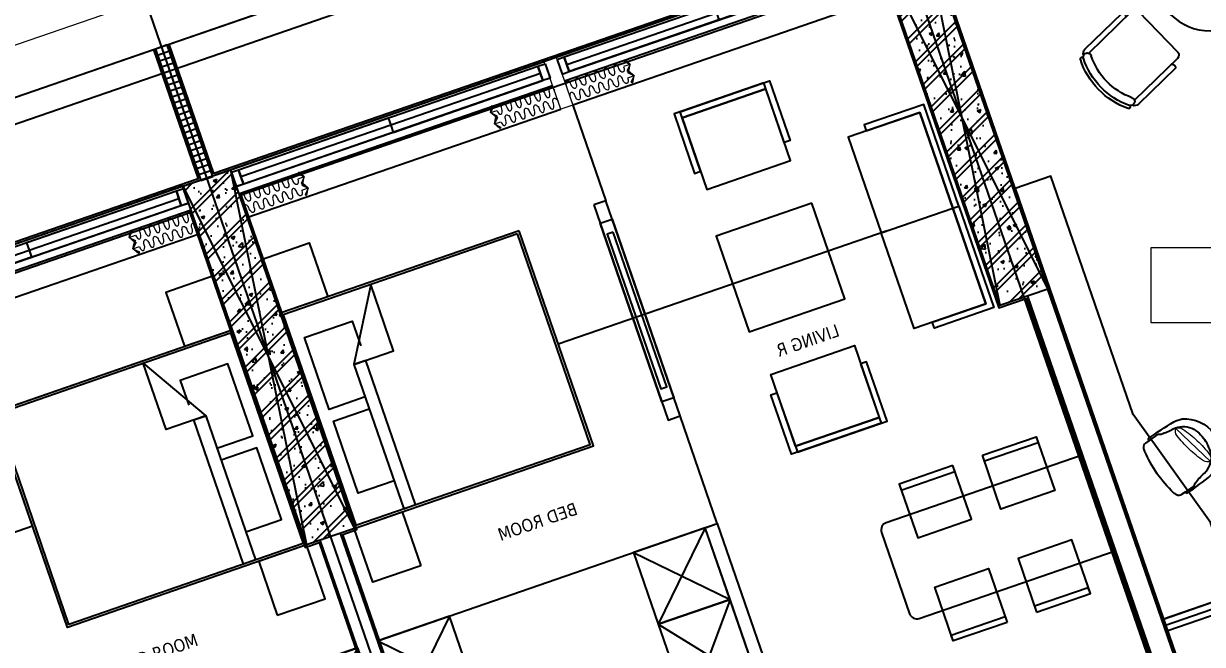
# Model space of a CAD drawing. Header units: millimetres. Extents: x -361699137 to 361252145, y -356478932 to 356523199.
# Drawn here: x -95908 to -86587, y 42637 to 47545 of the extents above; entities that cross this region are included whole.
import ezdxf
from ezdxf.enums import TextEntityAlignment as Align
from ezdxf.xclip import XClip

# ---------------------------------------------------------------- set-up
doc = ezdxf.new("R2010")
doc.units = ezdxf.units.MM
doc.header["$LTSCALE"] = 100
doc.header["$MEASUREMENT"] = 0
doc.header["$XCLIPFRAME"] = 0
doc.set_wipeout_variables(frame=1)
for name, pattern in [('220126_HDN_HBA typical plan$0$HIDDEN', [0.375, 0.25, -0.125]), ('ACAD_ISO03W100', [30, 12, -18]), ('SKYVILLA 3-F2$0$17-23F MEA_1BR (Type-2)$0$DOTX2', [12.7, 0, -12.7])]:
    doc.linetypes.add(name, pattern=pattern)
for name, color, linetype in [('1VinaPVC-Text', 9, 'Continuous'), ('A-_FURN----_E-_N', 251, 'Continuous'), ('A-ANNO-ROOM', 50, 'Continuous'), ('A-WALL-FNSH', 11, 'Continuous'), ('IDEA - dim', 251, 'Continuous'), ('KC', 5, 'Continuous'), ('KT-Net manh', 139, 'Continuous'), ('KT-Tuong', 1, 'Continuous')]:
    doc.layers.add(name, color=color, linetype=linetype)
for name, color, linetype, lineweight in [('AUDIT_I_220808132811-11', 7, 'Continuous', 9), ('CIC36 net manh', 8, 'Continuous', 9), ('HBA-Partition', 4, 'Continuous', 13), ('KT-Chuviet', 255, 'Continuous', 15), ('KT-Net thay', 7, 'Continuous', 15), ('KT-Net truc', 18, 'Continuous', 15)]:
    doc.layers.add(name, color=color, linetype=linetype, lineweight=lineweight)
doc.layers.add('dien tich thong thuy', color=3, linetype='Continuous', plot=False)
doc.styles.add('220126_HDN_HBA typical plan$0$211210_HDN_HBA_TYPICAL PLAN CORE OPT 1$0$HBA-Text', font='GOTHIC.TTF')
doc.styles.add('Arial Narrow', font='ARIALN.TTF')
doc.styles.add('font unicode ccu', font='arial.ttf')
doc.styles.add('ROMANS', font='ROMANS.SHX')
doc.styles.add('Tahoma', font='tahoma.ttf')
doc.dimstyles.new('CCU_1-300', dxfattribs={"dimscale": 300, "dimtxt": 2.5, "dimasz": 1, "dimexe": 1, "dimexo": 2, "dimgap": 0.5, "dimtad": 1, "dimdec": 0, "dimdsep": 46, "dimtxsty": 'Arial Narrow', "dimblk": 'ARCHTICK', "dimcen": -1, "dimdle": 1, "dimclrd": 256, "dimclre": 256, "dimclrt": 3, "dimadec": 0, "dimazin": 2, "dimtfac": 0.1, "dimtdec": 0, "dimtix": 1, "dimtmove": 2, "dimatfit": 1, "dimfxl": 1, "dimtvp": 0.8333333333333334, "dimtolj": 1, "dimtzin": 12, "dimarcsym": 0})
pattern_1 = [(49.99999999999999, (-90946.1647472535, -18366.26446870027), (286.9040730403014, -25.10085399303804), [30, -330]), (355, (-90946.1647472535, -18366.26446870027), (-55.50053344520001, 300.8768534800047), [24, -264]), (100.4514, (-90922.25607525349, -18368.35620470027), (231.4037526856086, 275.7758168243814), [25.496076, -280.4568448]), (46.18420000000001, (-90946.1647472535, -18286.26446870027), (426.8964194502578, -66.20760573160723), [45, -495]), (96.6356, (-90910.5900492535, -18291.78179150027), (373.8650822194813, 389.6471483601767), [38.2441152, -420.6852]), (351.1842, (-90946.1647472535, -18286.26446870027), (373.8647780534509, 389.6474403701299), [36, -396]), (21, (-90906.1647472535, -18306.26446870027), (238.7628208473847, -161.0475562661355), [30, -330]), (326.0000000000001, (-90906.1647472535, -18306.26446870027), (97.32613276863269, 290.0600180187412), [24, -264]), (71.4514, (-90886.2678540535, -18319.68511110027), (336.089051432596, 129.012198683981), [25.496076, -280.4568448]), (37.50000000000001, (-90946.1647472535, -18366.26446870027), (4.863942126916267, 133.1575415325246), [0, -260.8, 0, -268, 0, -265]), (7.499999999999999, (-90946.1647472535, -18366.26446870027), (105.2278149768594, 157.7646847529441), [0, -152.8, 0, -254.8, 0, -101]), (327.5, (-91035.3647472535, -18366.26446870027), (213.5289744689636, -9.021948693751902), [0, -100, 0, -312, 0, -414]), (317.5, (-91075.3647472535, -18366.26446870027), (233.2744677369545, 40.04199293292709), [0, -130, 0, -207.2, 0, -294]), (45, (-90946.1647472535, -18366.26446870027), (-120.2081528017131, 120.2081528017131), []), (45, (-90946.1647472535, -18317.26446870027), (-120.2081528017131, 120.2081528017131), [])]

# ---------------------------------------------------------------- blocks, each defined once
blk = doc.blocks.new('SKYVILLA 3-F2$0$17-23F MEA_1BR (Type-2)$0$LC725X700')
at = {"linetype": 'SKYVILLA 3-F2$0$17-23F MEA_1BR (Type-2)$0$DOTX2'}
blk.add_wipeout([(-329.20857255398005, 128.5645001668454), (-334.2245521306031, 129.26215030932508), (-339.89530097965326, 131.5417837476416), (-344.79364018798515, 135.28634096913447), (-347.82351372642734, 139.06634735810803), (-349.23150877941225, 141.61240036999516), (-349.61655128873826, 169.77591467076854), (-349.72852495235566, 212.72405177168548), (-349.1561350775155, 261.67997752988595), (-347.69072592780867, 314.8061003665207), (-345.0855721182015, 372.81562358149677), (-342.544110737741, 414.80194563286204), (-338.13726942279027, 465.02011369307), (-329.63293918434647, 501.49654842681775), (-316.77454489858064, 536.2342969251185), (-292.9598737674096, 575.7165818394278), (-273.66116191363835, 600.2618389864219), (-247.91144219916896, 627.2464977576165), (-215.89339867590752, 654.1242089157604), (-180.67445450551168, 677.2543463991606), (-155.19068662042264, 690.5896267177595), (-126.13042591042176, 702.8052026018704), (-72.22658312869316, 718.0513448768179), (-29.92357276272378, 723.9144001932436), (2.9103830456733704e-11, 724.9999999999854), (33.625624178515864, 723.5728183392057), (65.55440985447785, 719.2557832245802), (103.7628667238605, 710.1388726710429), (142.4099128996313, 696.186351260083), (169.77451466220373, 683.0960188488825), (212.1898601953726, 656.5980412062636), (240.03365024256345, 634.1651681908843), (273.9408329308935, 599.545123918535), (300.0356082161161, 564.9930578262865), (312.39088808736415, 545.0013043080689), (324.8370892388193, 515.1470517472335), (332.2716066313442, 490.9312822305801), (337.2932158916374, 468.0171532656532), (339.199745322956, 455.8579605907289), (342.6692504865641, 407.9843941243889), (344.759483454749, 372.8370049029036), (346.58817977613944, 334.76250027591595), (347.89857910324645, 298.8487837667344), (349.1282923014951, 243.71554549681605), (349.4308251121838, 199.72261204590905), (349.3007066360733, 170.6986023447971), (348.90713248490647, 141.60205363796558), (346.5994959351374, 137.75192190798407), (343.189878986057, 134.08388337241195), (338.5161125051818, 130.96800657335552), (333.7633519498486, 129.21766744722845), (330.643786208806, 128.67635896494903), (328.8843137752265, 128.56832908981596), (328.4935816753132, 85.09977185027674), (327.87845889995515, 77.68459562481439), (325.90614630113123, 69.63308428472374), (322.92311946344853, 62.57588599709561), (319.125602848173, 56.37358938640682), (313.51677157937957, 49.8281734300399), (307.36744008718233, 44.69269932800671), (300.48446710295684, 40.60906147886999), (289.64543875830714, 35.70718470281281), (280.79841195027984, 32.27938993522548), (273.88769531266007, 29.93993530757143), (267.5487804991135, 28.044269106467254), (253.722788905754, 25.253064251606702), (239.62565421065665, 22.801601491839392), (221.61845525997342, 19.852815152786206), (181.337293893288, 13.99302190580056), (132.77756318161846, 8.269766041179537), (95.7066983813711, 4.87827266145905), (44.54826131106529, 1.5776135550113395), (-9.31983463880897, 0.22817791800480336), (-62.2537695964711, 2.524596062488854), (-51.24567781224323, 1.9067451778100803), (-95.27347505239595, 4.821065734155127), (-142.4115997843037, 9.25609272212023), (-189.183664974189, 15.011280046179309), (-222.84172299160855, 19.995597521177842), (-255.40167513552296, 25.495329638171825), (-283.1280886404711, 33.01301643460465), (-300.80875762333744, 40.60906147886999), (-312.06995317807014, 48.172411585532245), (-321.1327565407846, 58.87601391026692), (-325.1830128954025, 66.7943995083915), (-327.40656700784166, 73.71147331979591), (-328.81787219570833, 85.09977185027674)], dxfattribs=at)
at = {"color": 251, "linetype": 'ByBlock', "lineweight": 5, "true_color": 0x636466}
blk.add_line((220.3552918270871, 531.5958836431964), (-271.4988140640125, 433.1982285997365), dxfattribs=at)
at = {"color": 0, "linetype": 'ByBlock', "lineweight": -2}
for points in [[(-329.2086583281343, 128.5748468989623, -0.283451554995944), (-349.2315087794414, 141.6124003700097, -0.02447139489988224), (-339.5241216174763, 455.8683073228458, -0.07882240082438097), (-312.7152643819427, 545.0116510401131, -0.2702044043972536), (0, 725, -0.2703701762830269)], [(328.8842820335558, 128.5645001668599, 0.283451554995944), (348.9071324848628, 141.6020536379656, 0.02447139489988224), (339.1997453228978, 455.8579605907435, 0.07882240082438097), (312.3908880873641, 545.0013043080689, 0.2699373523451659), (0, 725, 0.2703701762830269)], [(-330.1621452602049, 243.5917460632627, 0.05672445241523998), (-311.65090554575, 274.6802046659868, 0.04932282282785588), (-281.9319089231722, 408.0370610062382, -0.21221269650396), (-176.1367818103536, 572.707509554748, -0.1131663125640652), (0, 611.9221293181763)], [(329.8378547397515, 243.5917460632627, -0.05672445241523998), (311.3266150252966, 274.6802046659868, -0.04932282282785588), (281.6076184027188, 408.0370610062382, 0.21221269650396), (175.8124912899002, 572.707509554748, 0.112973591019298), (0, 611.9221293181763)], [(-329.2085725540092, 128.5645001668599), (-328.8178721957447, 85.09977185027674, 0.2840791517365884), (-300.8087576234248, 40.60906147886999, 0.04961714147745996), (-264.7823236373006, 27.20450006233295, 0.04038689887932552), (0, 0, 0.05404043549341667)], [(328.8843137752192, 128.5683290897869), (328.4935816752914, 85.09977185027674, -0.2840791517365884), (300.4844671029714, 40.60906147886999, -0.04961714147745996), (264.4580331168472, 27.20450006233295, -0.04032763858299612), (0, 0, -0.05404043549341667)]]:
    blk.add_lwpolyline(points, format="xyb", dxfattribs=at)
at = {"color": 251, "linetype": 'ByBlock', "lineweight": 5, "true_color": 0x636466}
blk.add_lwpolyline([(220.3552918270943, 531.5958836431964, -0.2288388626395793), (171.5240227929753, 474.8293897758704, -0.04270394762528701), (-13.76404251324129, 423.3745634145453, -0.04270394762528701), (-204.5870028848658, 399.5866653186968, -0.2288388626395793), (-271.4988140640125, 433.1982285997365, -0.2288388626395793), (-222.6675450299153, 489.9647224670625, -0.04270394762528701), (-37.37947972367692, 541.4195488283876, -0.04270394762528701), (153.4434806479258, 565.2074469242361, -0.2288388626395793)], format="xyb", close=True, dxfattribs=at)
at = {"color": 0, "linetype": 'ByBlock', "lineweight": -2}
for points in [[(-330.1621452602049, 243.5917460632627), (-329.2085725540092, 128.5645001668599)], [(329.8378547397515, 243.5917460632627), (328.8842820335558, 128.5645001668599)]]:
    blk.add_lwpolyline(points, dxfattribs=at)
blk = doc.blocks.new('CH12')
for p, q in [((-312.375, -149.2411279597436), (-312.375, -572.1779138786915)), ((-267.75, -149.2411279597436), (-267.75, -639.6303226458076)), ((267.75, -639.6303226458076), (267.75, -149.2411280118249)), ((312.375, -572.1779138786915), (312.375, -149.2411246072115)), ((-232.0500000000029, -675.3303226458047), (232.0500000000029, -675.3303226458047))]:
    blk.add_line(p, q)
for centre, radius, start, end in [((-273.6712626853696, -77.20016474780641), 13.38749999999989, 116.2505862071374, 296.2505862071374), ((-252.9468673518131, -119.2240579767858), 33.46874999998481, 116.2505888953854, 296.2505888953855), ((0, -632.1362743546706), 632.1362743546692, 63.74941379286258, 116.2505862071374), ((0, -632.1362743546706), 605.3612743546691, 63.7494137928626, 116.2505862071374), ((0, -632.1362743546706), 538.4237743546691, 63.74941109871938, 116.2505888953856), ((252.9468674045929, -119.2240580028119), 33.46875000001501, 243.7494110987195, 63.74941109871941), ((273.671262685355, -77.20016474780641), 13.38750000000007, 243.7494137928627, 63.74941379286245), ((-267.75, -149.2411279597436), 44.62499999999999, 111.939144832112, 180), ((267.75, -149.2411280118286), 44.62499999999959, 0, 68.06085506708637), ((-290.0625, -549.8654138786915), 31.55464011044969, 225, 315), ((290.0625, -549.8654138786915), 31.55464011044961, 225.0000000000001, 315.0000000000002), ((-232.0500000000029, -639.6303226458076), 35.7, 180, 269.9999999999999), ((232.0500000000029, -639.6303226458076), 35.7, 270, 0)]:
    blk.add_arc(centre, radius, start, end)
blk = doc.blocks.new('stdo')
at = {"layer": 'A-WALL-FNSH', "color": 5}
blk.add_line((4134.999999999985, -6914.999999999942), (3534.999999999985, -6914.999999999956), dxfattribs=at)
at = {"layer": 'IDEA - dim'}
blk.add_line((3535.000000000022, -6864.999999999884), (4134.999999999985, -6864.999999999869), dxfattribs=at)
blk.add_lwpolyline([(4134.999999999985, -6864.999999999869), (3535.000000000022, -6864.999999999884), (3534.999999999985, -6964.999999999884), (4134.999999999964, -6964.999999999884)], close=True, dxfattribs=at)
at = {"layer": 'IDEA - dim', "extrusion": (-1.101823627771677e-08, -3.980573537919558e-09, 1)}
blk.add_circle((2128.274085389547, -2177.362223144564, 0.002494559212125253), 436.4401978142561, dxfattribs=at)
at = {"layer": 'IDEA - dim', "extrusion": (-1.101823627771679e-08, -3.980573537919566e-09, 1), "xscale": 0.9698671062557883, "yscale": 0.9698671062557883, "zscale": 0.9698671062557883, "rotation": 244.8546697310385}
blk.add_blockref('CH12', (3255.139685326375, -2739.741006109203, -0.07244055320848472), dxfattribs=at)
at = {"layer": 'IDEA - dim', "xscale": -0.757575757575757, "yscale": 0.757575757575757, "zscale": 0.7575757575757571, "rotation": 73.8343817289672}
blk.add_blockref('SKYVILLA 3-F2$0$17-23F MEA_1BR (Type-2)$0$LC725X700', (3810.112464284524, -5760.619541377688), dxfattribs=at)
at = {"layer": 'IDEA - dim'}
blk.add_lwpolyline([(3535.000000000022, -6864.999999999884), (3534.999999999956, -6264.999999999884), (3834.999999999993, -5258.517209711543), (3834.999999998123, -3264.999999999869), (4134.99999999813, -3264.999999999884), (4134.999999999985, -6864.999999999869)], close=True, dxfattribs=at)
at = {"layer": 'KT-Net manh'}
blk.add_lwpolyline([(3434.999999999949, -10514.99999999997), (4135.000000000007, -10515.00000000001), (4135, -1100.000000000015), (4149.999999999971, -1100.000000000728)], dxfattribs=at)
blk = doc.blocks.new('*U207')
for points in [[(482.6951045578201, -398.9039813853606), (464.6170375002125, -396.4493711387506), (464.3337632049024, -466.3349522090732)], [(396.7561588253833, -484.1490495130481), (464.3337632049024, -466.3349522090732), (394.4481821902239, -466.0516779393653)]]:
    blk.add_hatch(color=256).paths.add_polyline_path(points)
blk.add_line((464.3337632049024, -466.3349522090732), (416.9273155568029, -418.7598943406972))
for points in [[(482.6951045578201, -398.9039813853606), (464.6170375002125, -396.4493711387506), (464.3337632049024, -466.3349522090732)], [(396.7561588253833, -484.1490495130481), (464.3337632049024, -466.3349522090732), (394.4481821902239, -466.0516779393653)]]:
    blk.add_lwpolyline(points, close=True)
for centre in [(16.76743755071067, -17.17677016190672), (85.71403000141326, -87.65612936302188), (155.3043908096025, -157.4940017787478), (224.8947516177918, -227.3318741944736), (294.485112425981, -297.1697466101995), (364.0754732341703, -367.0076190259254)]:
    blk.add_ellipse(centre, major_axis=(34.52187991841241, 31.95056764796491), ratio=0.5238875827070036, start_param=4.731720461219403, end_param=7.873313114809197)
at = {"extrusion": (0, 0, -1)}
for centre in [(51.5728287498025, -52.1059534814385), (120.5194212005051, -122.5853126825537), (190.1097820086943, -192.4231850982796), (259.7001428168836, -262.2610575140054), (329.2905036250728, -332.0989299297313), (398.8808644332621, -401.9368023454572)]:
    blk.add_ellipse(centre, major_axis=(-32.07293168385898, -34.4082260416161), ratio=0.5238875826554585, start_param=4.731720461217387, end_param=7.87331311480718, dxfattribs=at)
blk = doc.blocks.new('*U206')
at = {"layer": 'A-_FURN----_E-_N', "linetype": 'Continuous'}
for points in [[(-899.9999999999709, 600), (-899.9999999999709, 1000), (-1349.999999999971, 1000), (-1349.999999999971, 600)], [(-900.0000000000291, -1000), (-900.0000000000291, 1000), (900.0000000000291, 1000), (900.0000000000291, -1000)], [(-880.0000000000291, -980), (-880.0000000000291, 980), (880.0000000000291, 980), (880.0000000000291, -980)], [(1350.000000000029, 600), (1350.000000000029, 1000), (900.0000000000291, 1000), (900.0000000000291, 600)]]:
    blk.add_lwpolyline(points, close=True, dxfattribs=at)
at = {"layer": 'A-_FURN----_E-_N', "linetype": '220126_HDN_HBA typical plan$0$HIDDEN', "ltscale": 500}
blk.add_lwpolyline([(-900.0000000000291, -1000), (-900.0000000000291, 1000), (900.0000000000291, 1000), (900.0000000000291, -1000)], close=True, dxfattribs=at)
at = {"layer": 'A-_FURN----_E-_N', "linetype": 'Continuous'}
for points in [[(-54.9999999999709, 580), (-54.9999999999709, 880), (-655.605454891891, 880), (-655.605454891891, 480), (-448.1151331290312, 480)], [(645.6054548844986, 580), (645.6054548844986, 880), (45.0000000000291, 880), (45.0000000000291, 580)], [(-880.0000000000291, 248.6659454330802), (-326.2632651105232, 580), (880.0000000000291, 580), (880.0000000000291, 480), (-326.2632651105232, 480), (-326.2632651105232, 580), (-326.2632651105232, 248.6659454330802), (-880.0000000000291, 248.6659454330802)]]:
    blk.add_lwpolyline(points, dxfattribs=at)
blk = doc.blocks.new('10')
at = {"layer": 'A-WALL-FNSH', "color": 5}
for points in [[(-139.999999979962, -199.9999999962456), (-139.9999999822903, -2814.999999998137)], [(-139.9999999864813, -5599.999999994339), (-139.9999999827705, -3034.999999996289)]]:
    blk.add_lwpolyline(points, dxfattribs=at)
for points in [[(-139.9999999822903, -2814.999999998137), (-139.9999999790307, -259.9999999925494), (-19.99999997812847, -259.9999999943684), (-19.99999998275598, -2814.999999998123)], [(-139.9999999804422, -1562.499999994412), (-139.9999999822903, -2814.999999998137), (-79.99999998229032, -2814.999999996246), (-79.99999998042767, -1562.499999996275)], [(-19.99999998182466, -2874.999999998094), (-139.9999999823049, -2874.99999999626), (-139.9999999822903, -2814.999999998137), (-19.99999998275598, -2814.999999998123)], [(-19.99999998229032, -2974.999999998137), (-139.999999982756, -2974.999999998137), (-139.9999999827705, -3034.999999996289), (-19.99999998323619, -3034.999999996246)], [(-139.9999999827705, -3034.999999996289), (-139.9999999860156, -5539.999999994412), (-19.99999998648127, -5539.999999996275), (-19.99999998323619, -3034.999999996246)], [(-139.999999984153, -4287.499999996275), (-139.9999999827705, -3034.999999996289), (-79.99999998322164, -3034.999999998137), (-79.99999998508429, -4287.499999998108)], [(-79.99999998508429, -4287.499999998108), (-79.99999998554995, -5539.999999994412), (-19.99999998648127, -5539.999999996275), (-19.99999998415296, -4287.5)], [(-19.99999998648127, -5539.999999996275), (-139.9999999860156, -5539.999999994412), (-139.9999999864813, -5599.999999994339), (-19.99999998648127, -5599.999999996289)]]:
    blk.add_lwpolyline(points, close=True, dxfattribs=at)
at = {"layer": 'HBA-Partition'}
blk.add_lwpolyline([(-400.0000000018481, -2874.999999996246), (-400.0000000009168, -2974.999999998094), (-1.862645149230957e-09, -2974.999999998123), (-1.84809323400259e-09, -2874.999999998137)], close=True, dxfattribs=at)
at = {"layer": 'IDEA - dim'}
for p, q in [((-199.9999999981374, -199.9999999962747), (-200.0000000013824, -2874.999999996231)), ((2.328306436538696e-09, -199.999999994383), (-1.84809323400259e-09, -2874.999999998137)), ((-200.0000000055734, -5600.938150435686), (-200.0000000018481, -2974.999999998137)), ((-5.107722245156765e-09, -5600.938150433823), (-1.862645149230957e-09, -2974.999999998123))]:
    blk.add_line(p, q, dxfattribs=at)
blk.add_lwpolyline([(-4329.999999998574, 30.00000001119042), (-4329.999999999971, -1609.99999998507, -0.414213562373095), (-4389.999999999971, -1669.999999985099), (-5070.000000000466, -1669.999999985084, -0.414213562373095), (-5130.000000000437, -1609.999999985084), (-5129.999999998108, 30.00000001119042)], format="xyb", close=True, dxfattribs=at)
for points in [[(-5386.365906125837, -716.6291622501012), (-5386.365906126768, -266.6291622500576), (-4936.365906125837, -266.6291622501158), (-4936.36590612444, -716.629162253812)], [(-5386.365906125837, -716.6291622501012), (-5386.365906126768, -266.6291622500576), (-5336.365906125837, -266.6291622500867), (-5336.365906125837, -716.6291622519057)], [(-4073.6340938746, -716.6291622501158), (-4073.634093873668, -266.629162250043), (-4523.6340938746, -266.6291622501012), (-4523.634093876011, -716.6291622538265)], [(-4073.6340938746, -716.6291622501158), (-4073.634093873668, -266.629162250043), (-4123.6340938746, -266.6291622500721), (-4123.634093874585, -716.6291622519493)], [(-2949.999999998603, -748.0050340573944), (-2949.999999999054, -299.9999999906868), (-2149.999999999534, -299.9999999906577), (-2149.999999998588, -249.9999999906868), (-2999.999999998588, -249.9999999925203), (-2999.999999998603, -748.0050340574235)], [(-1349.999999998603, -748.0050340573944), (-1349.99999999952, -299.9999999925203), (-2149.999999999534, -299.9999999906577), (-2149.999999998588, -249.9999999906868), (-1299.999999997191, -249.999999994383), (-1299.999999999054, -748.0050340592425)], [(-2949.999999999054, -299.9999999906868), (-2949.999999999985, -899.9999999906868), (-2149.999999999054, -899.9999999924912), (-2149.999999999534, -299.9999999906577)], [(-1349.99999999952, -299.9999999925203), (-1349.999999999985, -899.999999994383), (-2149.999999999054, -899.9999999924912), (-2149.999999999534, -299.9999999906577)], [(-5386.365906122577, -963.3708926141408), (-5386.365906123974, -1413.37089261222), (-4936.365906124454, -1413.370892614097), (-4936.365906123043, -963.3708926140825)], [(-5386.365906122577, -963.3708926141408), (-5386.365906123974, -1413.37089261222), (-5336.365906124935, -1413.370892614097), (-5336.365906123043, -963.3708926122199)], [(-4073.634093875036, -963.3708926178224), (-4073.634093876914, -1413.370892614083), (-4523.634093875517, -1413.370892614126), (-4523.634093875502, -963.3708926159889)], [(-4073.634093875036, -963.3708926178224), (-4073.634093876914, -1413.370892614083), (-4123.634093875968, -1413.370892614126), (-4123.634093874614, -963.3708926159889)], [(-3075.738865849082, -1390.677188729795), (-3523.743899913039, -1390.677188729867), (-3523.743899913956, -2090.677188729853), (-3573.743899913956, -2090.677188729853), (-3573.743899912559, -1340.677188729867), (-3075.738865847699, -1340.677188729838)], [(-3075.738865849096, -2090.677188731701), (-3523.743899913956, -2090.677188729853), (-3523.743899913039, -1390.677188729867), (-3573.743899914421, -1390.677188727976), (-3573.743899914421, -2140.677188729838), (-3075.738865848616, -2140.677188731701)], [(-3523.743899913956, -2090.677188729853), (-2923.743899914436, -2090.677188731701), (-2923.743899913039, -1390.677188728019), (-3523.743899913039, -1390.677188729867)], [(-1750.000000000451, -1340.677188733593), (-1750.000000000931, -2140.67718873173), (-2550.000000000917, -2140.677188729838), (-2550.000000000466, -1340.677188731701)], [(-776.2561000878777, -2090.677188729838), (-1376.256100088824, -2090.677188731686), (-1376.256100087878, -1390.67718873173), (-776.2561000860296, -1390.67718873173)], [(-1224.261134152286, -1390.677188731745), (-776.2561000860296, -1390.67718873173), (-776.2561000878777, -2090.677188729838), (-726.2561000864807, -2090.677188731701), (-726.2561000864953, -1340.677188733607), (-1224.261134151369, -1340.677188733607)], [(-1224.261134153683, -2090.67718873352), (-776.2561000878777, -2090.677188729838), (-776.2561000860296, -1390.67718873173), (-726.2561000864807, -1390.677188731701), (-726.2561000874266, -2140.677188735426), (-1224.261134152301, -2140.677188733549)], [(-1200.000000002314, -2974.999999994412), (-3000.000000000917, -2974.999999990643), (-3000.000000002779, -2874.999999988824), (-1200.000000001397, -2874.999999988824)], [(-2847.50000000326, -2874.999999992491), (-2847.500000001848, -2974.999999992506), (-1352.500000002779, -2974.999999994383), (-1352.500000001863, -2874.999999990643)], [(-4500.000000001848, -3574.99999998507), (-5230.000000002779, -3574.999999985026), (-5230.000000001848, -2974.999999985041), (-4500.000000001863, -2974.999999986903), (-4500.000000001848, -3574.99999998507)], [(-3900.000000001863, -3574.999999985084), (-4500.000000001848, -3574.99999998507), (-4500.000000001863, -2974.999999986903), (-3900.000000001382, -2974.99999998507), (-3900.000000001863, -3574.999999985084)], [(-1452.500000001863, -2899.99999999252), (-1452.500000001397, -2949.999999992535), (-2747.500000000466, -2949.999999990658), (-2747.500000002328, -2899.999999992506)], [(-3900.000000004642, -5714.999999986932), (-4500.000000005122, -5714.999999985113), (-4500.00000000326, -5114.999999988824), (-3900.000000004176, -5114.999999988824), (-3900.000000004642, -5714.999999986932)]]:
    blk.add_lwpolyline(points, close=True, dxfattribs=at)
at = {"layer": 'KT-Net manh', "linetype": 'ACAD_ISO03W100', "ltscale": 4}
for p, q in [((-399.9999999981228, -199.9999999925203), (-400.0000000018481, -2874.999999996246)), ((-2149.999999999985, -849.999999992564), (-2150.000000002779, -3599.999999992549)), ((-3900.000000002328, -2874.999999986947), (-3000.000000002779, -2874.999999988824)), ((-3900.000000004642, -5714.999999986932), (-3900.000000002328, -2874.999999986947)), ((-400.0000000023283, -2874.99999998878), (-1200.000000001397, -2874.999999988824)), ((-4500.000000001848, -3574.99999998507), (-5230.000000001848, -2974.999999985041)), ((-4500.000000001863, -2974.999999986903), (-5230.000000002779, -3574.999999985026)), ((-3900.000000001863, -3574.999999985084), (-4500.000000001863, -2974.999999986903)), ((-3900.000000001382, -2974.99999998507), (-4500.000000001848, -3574.99999998507)), ((-400.0000000051077, -5600.938150431961), (-400.0000000009168, -2974.999999998094)), ((-3900.000000004642, -5714.999999986932), (-4500.00000000326, -5114.999999988824)), ((-3900.000000004176, -5114.999999988824), (-4500.000000005122, -5714.999999985113))]:
    blk.add_line(p, q, dxfattribs=at)
at = {"layer": 'KT-Tuong'}
blk.add_line((-5230.000000004657, -5714.999999988766), (-3000.000000002794, -5714.99999998878), dxfattribs=at)
for points in [[(-9600.000000000306, 200.0000000006403), (-2999.999999997657, 200.0000000037253)], [(-2999.999999997177, 30.00000000372529), (-9430.00000000107, 30.00000000066939)], [(-5230.000000001848, -2974.999999985041), (-3900.000000001382, -2974.99999998507), (-3900.000000002328, -2874.999999986947), (-5230.000000002794, -2874.999999983236)]]:
    blk.add_lwpolyline(points, dxfattribs=at)
at = {"layer": 'CIC36 net manh', "color": 8}
for p, xscale, yscale, zscale, rotation in [((-338.6633411571383, -200.7459850180603), 0.8100000000112613, 0.8100000000112613, 0.8100000000112613, 315.1232012038961), ((-338.6633411599178, -2874.254014972583), -0.8100000000112609, 0.8100000000112609, 0.8100000000112604, 224.8767987959502), ((-243.7097146734595, -2874.471729304641), -0.8100000000112609, 0.8100000000112609, 0.8100000000112604, 224.8767987959502), ((-338.6633411603834, -2975.745985019908), 0.8100000000112613, 0.8100000000112613, 0.8100000000112613, 315.1232012038961), ((-243.709714673445, -2975.528270686016), 0.8100000000112613, 0.8100000000112613, 0.8100000000112613, 315.1232012038961), ((-338.6633411641087, -5600.433038473129), -0.8100000000112609, 0.8100000000112609, 0.8100000000112604, 224.8767987959502), ((-243.7097146771703, -5600.650752805173), -0.8100000000112609, 0.8100000000112609, 0.8100000000112604, 224.8767987959502)]:
    blk.add_blockref('*U207', p, dxfattribs=dict(at, xscale=xscale, yscale=yscale, zscale=zscale, rotation=rotation))
at = {"layer": 'IDEA - dim', "rotation": 179.9999999999231}
blk.add_blockref('*U206', (-2100.000000004642, -4599.999999994412), dxfattribs=at)
at = {"layer": '1VinaPVC-Text', "style": 'Tahoma'}
for s, p in [('LIVING R', (-2814.423463121973, -1468.461951337682)), ('BED ROOM', (-3471.746283939559, -3886.102424385026))]:
    blk.add_text(s, height=100, rotation=270.0000000266804, dxfattribs=at).set_placement(p)
blk = doc.blocks.new('TAG CAO DO SAN')
blk.add_wipeout([(1526701.778855525, -266095.22987594287), (1527644.6359120198, -266095.22987594287), (1527644.6359120198, -266330.944140067), (1526701.778855525, -266330.944140067)]).dxf.layer = 'KT-Net thay'
at = {"layer": 'KT-Net thay', "flags": 128}
blk.add_lwpolyline([(1526701.778855525, -266095.2298759429), (1526701.778855525, -266330.9441400666), (1527644.63591202, -266330.9441400666), (1527644.63591202, -266095.2298759429)], close=True, dxfattribs=at)
blk.add_lwpolyline([(1526701.778855525, -266330.9441400666), (1527644.63591202, -266330.9441400666)], dxfattribs=at)
at = {"layer": 'KT-Chuviet', "color": 31, "style": 'font unicode ccu', "width": 0.75}
blk.add_attdef('TÊNPHÒNG', text='', height=117.85713, dxfattribs=at).set_placement((1527175.308820772, -266213.4467624734), align=Align.MIDDLE_CENTER)
blk = doc.blocks.new('A$C1AAC5519')
at = {"layer": 'A-ANNO-ROOM', "insert": (772.955269176513, 1216.574747113511), "char_height": 600, "attachment_point": 2, "rotation": 50.44882673977027, "style": '220126_HDN_HBA typical plan$0$211210_HDN_HBA_TYPICAL PLAN CORE OPT 1$0$HBA-Text'}
blk.add_mtext_dynamic_manual_height_columns('S.B1.', width=722857412.8743668, gutter_width=9765.624999999996, heights=[0], dxfattribs=at)
blk = doc.blocks.new('A$C418F5BC8')
at = {"layer": 'A-ANNO-ROOM', "insert": (648.1133449638728, 1090.790118377889), "char_height": 600, "attachment_point": 2, "rotation": 50.44882673977027, "style": '220126_HDN_HBA typical plan$0$211210_HDN_HBA_TYPICAL PLAN CORE OPT 1$0$HBA-Text'}
blk.add_mtext_dynamic_manual_height_columns('SL-S', width=722857412.8743668, gutter_width=9765.624999999996, heights=[0], dxfattribs=at)
blk = doc.blocks.new('A$C2A6C5140')
at = {"layer": 'A-ANNO-ROOM', "insert": (731.4497625969816, 1190.0169191678, 0.0003277973379295924), "char_height": 600, "attachment_point": 2, "rotation": 50.44882673977027, "style": '220126_HDN_HBA typical plan$0$211210_HDN_HBA_TYPICAL PLAN CORE OPT 1$0$HBA-Text'}
blk.add_mtext_dynamic_manual_height_columns('2-BR', width=722857412.8743668, gutter_width=9765.624999999996, heights=[0], dxfattribs=at)
blk = doc.blocks.new('A$C5388591E')
at = {"layer": 'A-ANNO-ROOM', "insert": (894.3001998505497, 842.1987865094561, 0.0004622000541105721), "char_height": 600, "attachment_point": 2, "rotation": 1.4064704596368105, "style": '220126_HDN_HBA typical plan$0$211210_HDN_HBA_TYPICAL PLAN CORE OPT 1$0$HBA-Text'}
blk.add_mtext_dynamic_manual_height_columns('3-BR', width=722857412.8743668, gutter_width=9765.624999999996, heights=[0], dxfattribs=at)
blk = doc.blocks.new('A$C21AF0CCA')
at = {"layer": 'A-ANNO-ROOM', "insert": (1197.56892258345, 814.6835720778872), "char_height": 600, "attachment_point": 2, "rotation": 0.10542954816276216, "style": '220126_HDN_HBA typical plan$0$211210_HDN_HBA_TYPICAL PLAN CORE OPT 1$0$HBA-Text'}
blk.add_mtext_dynamic_manual_height_columns('S.B1P.', width=722857412.8743668, gutter_width=9765.624999999996, heights=[0], dxfattribs=at)
blk = doc.blocks.new('Louvre')
for p, q in [((-390.067916277796, 975.9572027104441, 0.1512365001885502), (-295.1435544323176, 1008.729661013116, 0.1512365002144518)), ((-373.750619571656, 928.6946823777398, 0.1512365001885502), (-278.8262577261776, 961.4671406804118, 0.1512365002144518)), ((-357.4333228655159, 881.4321620450355, 0.1512365001885502), (-262.5089610200375, 914.2046203477075, 0.1512365002144518)), ((-341.1160261593759, 834.1696417123312, 0.1512365001885502), (-246.1916643138975, 866.9421000150032, 0.1512365002144518)), ((-324.7987294532359, 786.9071213796269, 0.1512365001885502), (-229.8743676077574, 819.6795796822989, 0.1512365002144518)), ((-308.4814327470958, 739.6446010469226, 0.1512365001885502), (-213.5570709016174, 772.4170593495946, 0.1512365002144518)), ((-292.1641360409558, 692.3820807142183, 0.1512365001885502), (-197.2397741954774, 725.1545390168903, 0.1512365002144518)), ((-275.8468393348157, 645.119560381514, 0.1512365001885502), (-180.9224774893373, 677.892018684186, 0.1512365002144518)), ((-259.5295426286757, 597.8570400488097, 0.1512365001885502), (-164.6051807831973, 630.6294983514817, 0.1512365002144518)), ((-243.2122459225357, 550.5945197161054, 0.1512365001885502), (-148.2878840770572, 583.3669780187774, 0.1512365002144518)), ((-226.8949492163956, 503.3319993834011, 0.1512365001885502), (-131.9705873709172, 536.1044576860731, 0.1512365002144518)), ((-210.5776525102556, 456.0694790506968, 0.1512365001885502), (-115.6532906647772, 488.8419373533688, 0.1512365002144518)), ((-194.2603558041155, 408.8069587179925, 0.1512365001885503), (-99.33599395863712, 441.5794170206646, 0.1512365002144518)), ((-177.9430590979755, 361.5444383852882, 0.1512365001885503), (-83.01869725249708, 394.3168966879603, 0.1512365002144518)), ((-161.6257623918355, 314.2819180525839, 0.1512365001885503), (-66.70140054635704, 347.054376355256, 0.1512365002144518)), ((-145.3084656856954, 267.0193977198796, 0.1512365001885503), (-50.38410384021699, 299.7918560225517, 0.1512365002144518)), ((-128.9911689795554, 219.7568773871753, 0.1512365001885503), (-34.06680713407695, 252.5293356898474, 0.1512365002144518)), ((-112.6738722734153, 172.494357054471, 0.1512365001885503), (-17.74951042793691, 205.2668153571431, 0.1512365002144518)), ((-96.35657556727529, 125.2318367217667, 0.1512365001885503), (-1.43221372179687, 158.0042950244388, 0.1512365002144518)), ((-80.03927886113524, 77.96931638906244, 0.1512365001885503), (14.88508298434317, 110.7417746917345, 0.1512365002144518)), ((-63.7219821549952, 30.70679605635814, 0.1512365001885503), (31.20237969048321, 63.47925435903016, 0.1512365002144518)), ((-47.40468544885516, -16.55572427634615, 0.1512365001885503), (47.51967639662325, 16.21673402632587, 0.1512365002144518))]:
    blk.add_line(p, q)
at = {"elevation": 0.1512365001885503}
blk.add_lwpolyline([(47.5188208874315, 16.2192119784886), (-311.4533339738846, 1055.970408101566), (-405.9933989513665, 1023.379364635679), (-47.40468544885516, -16.55572427634615)], close=True, dxfattribs=at)
blk = doc.blocks.new('_ARCHTICK')
at = {"color": 0, "linetype": 'ByBlock', "const_width": 0.15}
blk.add_lwpolyline([(-0.5, -0.5), (0.5, 0.5)], dxfattribs=at)
blk = doc.blocks.new('*D491')
at = {"layer": 'Defpoints', "color": 0, "transparency": 16777216}
for p in [(46235.15419172094, 11053.68151326377), (46982.76719125919, 8888.244725172342), (41922.48972602165, 5772.622431183524)]:
    blk.add_point(p, dxfattribs=at)
at = {"layer": 'KC', "lineweight": -2, "transparency": 16777216}
for p, q in [((46786.95963067644, 9455.39496912771), (46137.25041142957, 11337.25663524145)), ((40469.12671154821, 9062.971314019702), (46518.72931369863, 11151.58529355514)), ((41726.68216543891, 6339.772675138892), (40654.79805323452, 9444.45021628876))]:
    blk.add_line(p, q, dxfattribs=at)
at = {"layer": 'KC', "lineweight": -2, "transparency": 16777216, "xscale": 300, "yscale": 300, "zscale": 300}
for p, rotation in [((46235.15419172094, 11053.68151326377), 19.0471379640282), ((40752.7018335259, 9160.875094311075), 199.0471379640282)]:
    blk.add_blockref('_ARCHTICK', p, dxfattribs=dict(at, rotation=rotation))
at = {"layer": 'KC', "color": 3, "transparency": 16777216, "insert": (43320.0085584462, 10611.03035795549), "char_height": 750, "attachment_point": 5, "rotation": 19.0471379640282, "style": 'Arial Narrow'}
blk.add_mtext('\\A1;5800', dxfattribs=at)
blk = doc.blocks.new('A$C0e39c971')
at = {"layer": 'KC'}
h = blk.add_hatch(dxfattribs=at)
h.set_pattern_fill('VATLIEU04', color=256, scale=40, style=0, pattern_type=2)
h.set_pattern_definition(pattern_1)
h.paths.add_polyline_path([(-37360.6100458156, -12898.67673438476), (-36982.50988315584, -12768.13836072909), (-36003.47208073832, -15603.88958067725), (-36381.57224339808, -15734.42795433292)])
h = blk.add_hatch(dxfattribs=at)
h.set_pattern_fill('VATLIEU04', color=256, scale=40, style=0, pattern_type=2)
h.set_pattern_definition(pattern_1)
h.paths.add_polyline_path([(-42843.0624036533, -14791.48315420179), (-42464.96224099354, -14660.94478054612), (-41485.92443857602, -17496.69600049428), (-41864.02460123577, -17627.23437414995)])
at = {"layer": 'KC', "ltscale": 2000}
for p, q in [((5878.170421930728, 2029.426912587933), (-61552.03433026094, -21250.72021190883)), ((-39331.11973803071, -6579.653211555564), (-21165.82244527829, -59194.84726351737)), ((-44813.57209662115, -8472.459629492576), (-26648.27480352693, -61087.65368244625))]:
    blk.add_line(p, q, dxfattribs=at)
at = {"layer": 'KC', "linetype": 'ByBlock', "ltscale": 30}
for p, q in [((-36982.50988315584, -12768.13836072909, 2.134717759249763e-05), (-36381.57224339808, -15734.42795433292, 2.134717759249763e-05)), ((-37360.6100458156, -12898.67673438476, 2.134717759249763e-05), (-36003.47208073832, -15603.88958067725, 2.134717759249763e-05)), ((-42464.96224099354, -14660.94478054612, 2.134717759249763e-05), (-41864.02460123577, -17627.23437414995, 2.134717759249763e-05)), ((-42843.0624036533, -14791.48315420179, 2.134717759249763e-05), (-41485.92443857602, -17496.69600049428, 2.134717759249763e-05))]:
    blk.add_line(p, q, dxfattribs=at)
at = {"layer": 'KC', "elevation": 1.034975806175202e-10}
for points in [[(-17552.23584064748, -16036.06459273009), (-17553.1389593645, -16036.37639277731), (-20141.8602483701, -8672.649219421492, 0.3383369275737885), (-24015.29082174599, -7136.458974841615), (-53451.03999679349, -17291.55951986432, 0.4594566638934902), (-55491.1399245502, -22440.97886224906), (-46722.43160347594, -36767.33588192488, 0.2796886410766748), (-41756.25934116053, -37798.72170729071), (-19038.83478782838, -29961.01369796699, 0.2042794764179826), (-18972.52809744002, -29839.90109064529), (-18748.74024396064, -28810.03134434265, -0.275411558420597), (-18020.89218299882, -28009.52022957452), (-13608.50410666387, -26491.64415193349, -0.4141945204059637), (-12447.42789786076, -27056.16764173837), (-4118.211540221004, -51146.8806521662, 0.3197537419032751), (701.8279530112632, -54580.38154215179), (45839.20945656975, -54580.38154215179, 0.3653099340488337), (50805.18134907098, -50269.65953950946, 0.1024343471952136), (50796.20608748565, -48647.75340763869), (48355.04031652305, -37177.11983438133, 0.1326112318916029), (46888.71811021073, -34378.50465145579, 0.06649945757597092), (45757.53223259235, -33464.07898575653, 0.1376152775427903), (43676.93692294578, -32880.38154222074), (18033.23583193077, -32880.38154215258)], [(-17486.96665380361, -16225.11467405443), (-17675.86034982478, -16290.32986916499), (-20323.69321541212, -8758.457316627744, 0.336124332873481), (-23955.56272606945, -7327.420694310193), (-53385.81406460062, -17480.62452923827, 0.1867970420990554), (-55288.46760288459, -19088.23601276359, 0.1867970420990554)]]:
    blk.add_lwpolyline(points, format="xyb", dxfattribs=at)
at = {"layer": 'KC', "ltscale": 0.25, "elevation": 2.134717759249763e-05}
for points in [[(-37360.6100458156, -12898.67673438476), (-36982.50988315584, -12768.13836072909), (-36003.47208073832, -15603.88958067725), (-36381.57224339808, -15734.42795433292)], [(-42843.0624036533, -14791.48315420179), (-42464.96224099354, -14660.94478054612), (-41485.92443857602, -17496.69600049428), (-41864.02460123577, -17627.23437414995)]]:
    blk.add_lwpolyline(points, close=True, dxfattribs=at)
at = {"layer": 'KC'}
dim = blk.add_linear_dim(base=(-44161.01055553259, -10362.5829554365), p1=(-48473.67502123187, -15643.64203751674), p2=(-43413.39755599434, -12528.01974352792), angle=19.04713796383118, dimstyle='CCU_1-300', dxfattribs=at)
dim.commit()
dim.dimension.update_dxf_attribs({"geometry": '*D491', "text_midpoint": (-47076.15618880733, -10805.23411074478), "insert": (-90396.16474725353, -21416.26446870026)})

msp = doc.modelspace()

# ---------------------------------------------------------------- linework, layer by layer
at = {"layer": 'AUDIT_I_220808132811-11', "elevation": 1.118653840330101e-10}
for points in [[(-69193.30637794166, 45106.94538371818), (-71608.18641396164, 52101.56739367126, 0.3643585262583712), (-76316.22335845136, 54156.43183830037), (-105251.9352621387, 44174.19969276607, 0.4519047578513394), (-107468.3438809736, 38521.0920903217), (-99355.1182781613, 24907.26294021989, 0.3106788684848847), (-93192.1073306115, 22936.01019132367), (-70669.28839360795, 30727.35068779386, 0.2299220823866625), (-70384.42438073971, 31142.11707948335), (-70163.50289504483, 32158.79582628727, -0.2789899883790971), (-69704.65776879928, 32660.41716481154), (-65284.34999406608, 34181.01764486975, -0.4143403845293878), (-64631.75593334719, 33863.92266491413), (-56302.53957563703, 9773.209654282633, 0.3197537419032749), (-51104.45776920996, 6070.414576847223), (-5967.076265651645, 6070.414576847223, 0.4808685683322463), (-826.5305198492715, 12501.31484617034), (-1435.178516527987, 15196.44977954429), (-1480.444214882969, 15396.89038593689), (-3255.875840014254, 23916.51383654246)], [(-107297.4256467714, 38609.81725674996, -0.4594566638934902), (-105257.3257190147, 43759.23659913469), (-75821.57654396608, 53914.33714415779)]]:
    msp.add_lwpolyline(points, format="xyb", dxfattribs=at)
at = {"layer": 'dien tich thong thuy'}
for points, elevation in [([(-94756.74995480274, 47381.85146407196), (-89396.75708255282, 49231.00659223305), (-89044.59505357163, 48210.22367549992), (-94404.1611438194, 46359.8314696839)], 4.477521943963564e-10), ([(-100239.6350831458, 45490.2994799855), (-94879.63896704122, 47339.45572725077), (-94526.80987365986, 46317.48719334284), (-99886.61349256226, 44467.02502320192)], 4.480702435771183e-10)]:
    msp.add_lwpolyline(points, close=True, dxfattribs=dict(at, elevation=elevation))
at = {"layer": 'dien tich thong thuy', "elevation": -5.46011708795021e-05}
msp.add_lwpolyline([(-99669.70738431369, 44298.38795825111), (-94592.83066503302, 46051.17014570971), (-93680.01106515288, 43404.34308870044), (-93571.30251597136, 43441.87450976661), (-92815.7494504698, 41253.43957707885), (-92825.20195453794, 41250.1761177369), (-92090.92360272474, 39123.36270277587), (-92199.62739949027, 39085.83292034984)], dxfattribs=at)

# ---------------------------------------------------------------- block references
at = {"layer": 'IDEA - dim', "rotation": 109.0471379540456}
msp.add_blockref('10', (-99943.1016791001, 44431.45273106916, -5.460150597392439e-05), dxfattribs=at)
at = {"layer": 'KT-Net manh', "rotation": 0.01100248825400063}
msp.add_blockref('Louvre', (-94459.51123127507, 46320.96557660429, -0.1512365001885503), dxfattribs=at)

# ---------------------------------------------------------------- next in the draw order: block references
at = {"layer": 'IDEA - dim', "xscale": -1, "rotation": 19.04713825938466}
msp.add_blockref('stdo', (-85225.40262797457, 50676.42361477949, -5.460150597392439e-05), dxfattribs=at)

# ---------------------------------------------------------------- next in the draw order: linework, layer by layer
at = {"layer": 'dien tich thong thuy', "elevation": -5.460117087949517e-05}
msp.add_lwpolyline([(-83460.77816783031, 40172.19894723503), (-82562.79028316244, 40482.22758945236), (-82783.07379210764, 41120.27161276859), (-82145.02976879472, 41340.55512171284), (-83066.95704697043, 44010.88751558372), (-83057.50454292126, 44014.15097497549), (-84919.30812592775, 49406.80453498696), (-88709.76224957331, 48098.15731876007), (-85702.48442009813, 39387.6748376406), (-83457.51470843854, 40162.74644318591), (-83460.77816783031, 40172.19894723503)], dxfattribs=at)
at = {"layer": 'dien tich thong thuy', "elevation": -5.46011708795021e-05}
msp.add_lwpolyline([(-89111.26033972885, 47943.67204339199), (-88197.5580093558, 45297.16289775244), (-87980.08818730939, 45372.04221972312), (-85891.47015212855, 39322.42786708359), (-91175.41992527078, 37498.15409522978), (-91774.26471442415, 39232.68859142868), (-91882.96851118567, 39195.1588090037), (-92617.246863004, 41321.97222396264), (-92626.69936706952, 41318.70876462157), (-93382.19020460272, 43506.96345601794), (-93273.48165873002, 43544.49487806461), (-94188.13705908932, 46190.88985589759)], close=True, dxfattribs=at)

# ---------------------------------------------------------------- next in the draw order: block references
at = {"layer": 'A-ANNO-ROOM'}
for p in [(-259643.7130096142, 30107.50136767479, 5.460850030168077e-05), (-265285.2820729736, 28918.92663560377, 5.460850030168077e-05), (-245554.3968650475, 25356.81105555443, 5.460850030168077e-05), (-227992.1817903481, 24030.19494673412, 5.460832008522107e-05), (-256709.4713859697, 21832.8932062781, 5.460850030168077e-05), (-262170.0583902029, 20336.74231012515, 5.460850030168077e-05), (-227339.9751671815, 20267.82827189344, 5.460850030168077e-05), (-224467.8250259957, 15310.13736246047, 5.460832008522128e-05)]:
    msp.add_blockref('A$C21AF0CCA', p, dxfattribs=at)
at = {"layer": 'dien tich thong thuy'}
for name, p, rotation in [('A$C2A6C5140', (-231902.1761341663, 41866.69510118499, 3.214423980650787e-05), 310.9576437198666), ('A$C2A6C5140', (-223136.0769012624, 38294.90614465419, 1.895367564819208e-05), 310.9576437198666), ('A$C2A6C5140', (-179022.2876665308, 13510.42375649511, 0.000178988243818107), 310.9576437198666), ('A$C2A6C5140', (-199561.0792445699, 2742.960286576832, 0.0001030398263186841), 310.9576437198666), ('A$C2A6C5140', (-176749.4277460563, 2773.706094754736, 0.000178988243818107), 310.9576437198666), ('A$C2A6C5140', (-192735.1419570138, 2545.06827839894, 0.000178988243818107), 310.9576437198666), ('A$C418F5BC8', (-243956.3571569886, 39603.8582028097, -1.001597833679712e-05), 309.6632197063607), ('A$C418F5BC8', (-248126.4019441397, 37597.12528390926, -1.001597833679712e-05), 309.6632197063607), ('A$C418F5BC8', (-251890.361273925, 36548.61448139837, -1.001597833679712e-05), 309.6632197063607), ('A$C418F5BC8', (-255839.4329553979, 34945.01120257354, -1.001597833679712e-05), 309.6632197063607), ('A$C1AAC5519', (-240877.0889148213, 28052.61175672372, 0.0003723829774320968), 309.6566028083925), ('A$C1AAC5519', (-219521.6105350079, 27682.1615688601, 0.0005547181599990354), 309.6566028083925), ('A$C1AAC5519', (-217651.9125884596, 24627.95011466656, 0.0003723828570649432), 309.6566028083925), ('A$C1AAC5519', (-267764.0012375055, 19262.70548251106, 0.0003723828655667127), 309.6566028083925), ('A$C418F5BC8', (-223053.1163780628, 10712.6679421931, -1.001597833679712e-05), 309.6632197063607), ('A$C1AAC5519', (-213503.7868963684, 3324.648489140978, -0.3423708923741385), 309.6566028083925), ('A$C1AAC5519', (-207798.658660123, 3064.615415494518, 0.0003723828655667127), 309.6566028083925), ('A$C1AAC5519', (-184128.1584514385, 2786.454424718489, 0.0003723828655667127), 309.6566028083925)]:
    msp.add_blockref(name, p, dxfattribs=dict(at, rotation=rotation))
for p in [(-273086.0443437684, 28673.87453448355, -1.001579812033762e-05), (-220441.6689392982, 3035.191374137183, 4.458552763712727e-05)]:
    msp.add_blockref('A$C5388591E', p, dxfattribs=at)
at = {"layer": 'IDEA - dim', "xscale": -1, "rotation": 289.0471379539938}
msp.add_blockref('10', (-88978.19695991519, 48217.0655677958, -5.460150597392439e-05), dxfattribs=at)

# ---------------------------------------------------------------- next in the draw order: block references
at = {"layer": 'KT-Net truc'}
ref = msp.add_blockref('TAG CAO DO SAN', (-3903749.685332968, 711009.4221134135, -0.0002670646623841438), dxfattribs=dict(at, xscale=2.5, yscale=2.5, zscale=2.5))
XClip(ref).set_block_clipping_path([(1526674.1636322693, -266330.944140067), (1527644.6359120198, -266095.2298759429)])
ref.add_attrib('CAO-DO', '40.9', (-86019.82698318698, 44740.09751801069, -0.0002670646623841438), dxfattribs={"layer": 'KT-Chuviet', "color": 31, "ltscale": 15, "height": 294.6428301546305, "style": 'ROMANS', "width": 0.7500000000000001})
ref.add_attrib('CAO-DO', '-0.030', (-86019.82698318698, 44150.81185770144, -0.0002670646623841438), dxfattribs={"layer": 'KT-Chuviet', "color": 31, "ltscale": 15, "height": 294.6428301546305, "style": 'ROMANS', "width": 0.7500000000000001})
ref.add_attrib('TÊNPHÒNG', 'S.ST.1', dxfattribs={"layer": 'KT-Chuviet', "color": 31, "height": 294.642825, "style": 'font unicode ccu', "width": 0.7500000000000001}).set_placement((-85811.41328103583, 45475.80520722985, -0.0002670646623841438), align=Align.MIDDLE_CENTER)

# ---------------------------------------------------------------- next in the draw order: block references
at = {"layer": 'KC'}
msp.add_blockref('A$C0e39c971', (-51806.2233402338, 61050.61543249532), dxfattribs=at)

doc.saveas('drawing.dxf')
